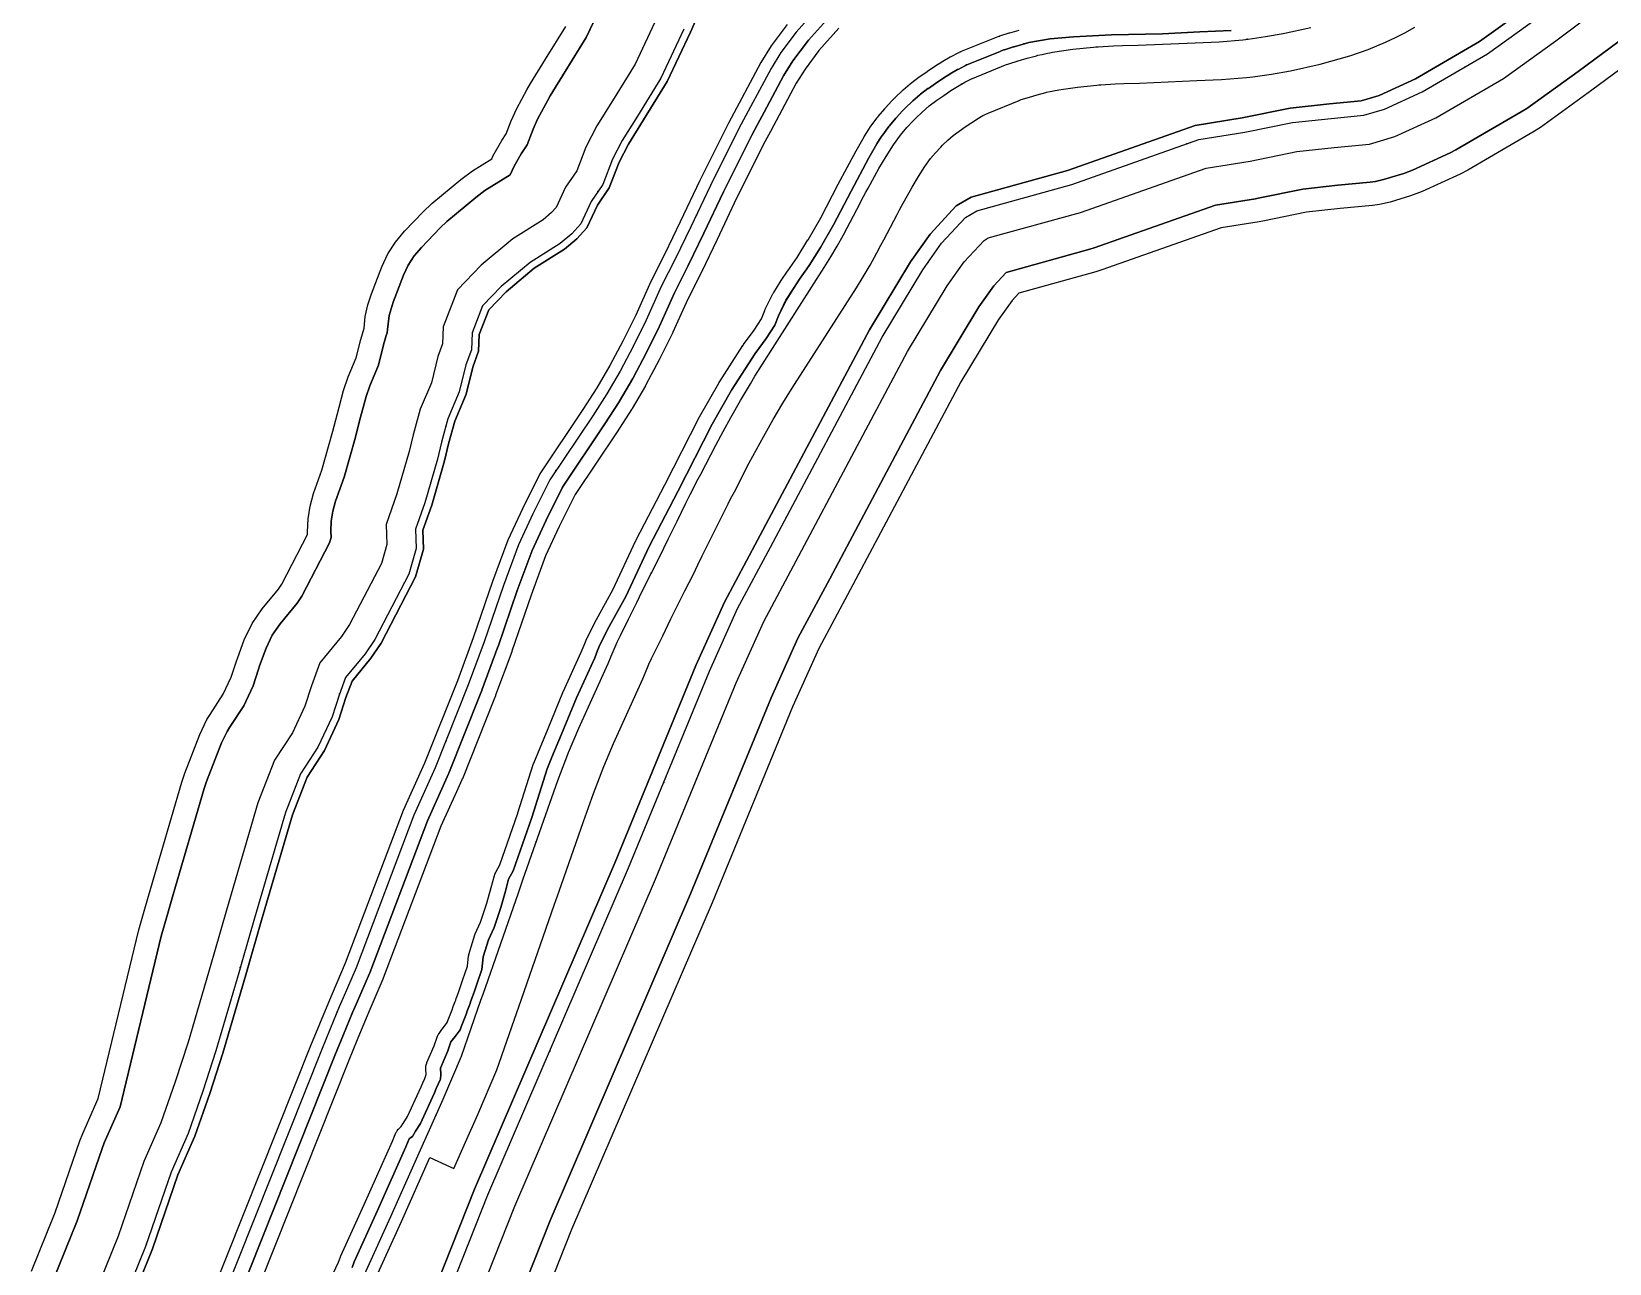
# Model space of a CAD drawing. Header units: inches. Extents: x 87989 to 118156, y 435697 to 451526.
# Drawn here: x 95178 to 95719, y 441610 to 442031 of the extents above; entities that cross this region are included whole.
import ezdxf

# ---------------------------------------------------------------- set-up
doc = ezdxf.new("R2010")
doc.units = ezdxf.units.IN
doc.header["$MEASUREMENT"] = 0
for name, color, linetype, true_color in [('As_waterkering_BWK', 7, 'Continuous', 0x7b8981), ('Beschermingszone_BWK', 7, 'Continuous', 0xcf890d), ('Grens_bebouwingsvrije_zone_BWK', 7, 'Continuous', 0x6789ae), ('Kernzone_BWK', 7, 'Continuous', 0xcb89af), ('Referentiepunten_BWK', 7, 'Continuous', 0x178980)]:
    doc.layers.add(name, color=color, linetype=linetype, true_color=true_color)

msp = doc.modelspace()

# ---------------------------------------------------------------- linework, layer by layer
at = {"layer": 'As_waterkering_BWK'}
for points in [[(95285.1561, 441508.5487), (95334.6333, 441633.3), (95382.7876, 441745.2189), (95410.4366, 441812.5555), (95420.0939, 441833.9868), (95431.3387, 441855.0212), (95469.5711, 441926.8558), (95483.4617, 441949.8746), (95489.944, 441959.0027), (95498.1461, 441967.8663), (95501.9826, 441970.1152), (95534.5264, 441979.1111), (95578.0504, 441994.4569), (95593.7932, 441996.9705), (95610.0651, 442000.2778), (95623.2943, 442001.733), (95634.5391, 442002.7913), (95641.5506, 442004.908), (95654.5152, 442010.8611), (95676.8725, 442023.8257), (95694.3351, 442036.3935), (95711.2684, 442048.9612), (95788.9238, 442100.8196)], [(95447.8984, 442039.867), (95440.1659, 442031.2779), (95434.9373, 442024.2885), (95431.5336, 442018.8575), (95420.5228, 441998.316), (95410.7695, 441978.7511), (95404.0671, 441964.5844), (95398.7413, 441953.5711), (95393.98, 441944.1428), (95388.8186, 441932.6678), (95384.3054, 441923.6849), (95379.8709, 441915.2515), (95375.3622, 441907.4805), (95370.4768, 441899.9447), (95355.8337, 441878.0597), (95350.0143, 441866.4178), (95345.0863, 441855.8163), (95339.9523, 441841.866), (95333.3722, 441822.609), (95327.8898, 441807.8261), (95316.5782, 441779.4434), (95309.2849, 441763.2967), (95289.4626, 441711.051), (95285.0254, 441700.7494)], [(95401.6991, 442032.2479), (95393.8137, 442015.5583), (95385.7856, 442002.5292), (95380.5996, 441994.1517), (95377.22, 441987.7981), (95373.9445, 441979.1508), (95369.9284, 441973.2822), (95366.4177, 441965.6646), (95363.3344, 441962.2654), (95359.3871, 441958.9565), (95349.0301, 441952.4501), (95339.1738, 441944.2141), (95332.775, 441937.5269), (95329.1806, 441928.2966), (95328.9385, 441922.5779), (95327.0048, 441917.3408), (95324.768, 441908.1308), (95320.9143, 441898.9617), (95318.752, 441890.9601), (95317.2968, 441885.1393), (95313.0017, 441870.1703), (95309.8575, 441861.1477), (95310.0207, 441854.5798), (95307.5072, 441845.7163), (95295.8655, 441823.3589), (95292.5582, 441818.4641), (95285.8857, 441810.3453), (95283.6377, 441804.3038), (95281.2647, 441796.9211), (95276.4186, 441786.5818), (95270.4655, 441777.4536), (95265.3061, 441764.2244), (95254.7227, 441727.9764), (95250.5788, 441713.7253)], [(95311.0275, 441647.6669), (95315.0231, 441656.6433), (95319.2983, 441666.0704), (95325.5301, 441680.7535), (95332.239, 441699.9907), (95332.9313, 441701.9759), (95345.0483, 441736.7231), (95346.7173, 441741.5094), (95355.0725, 441765.4691), (95358.5599, 441775.1547), (95362.2232, 441784.7574), (95365.7167, 441793.0584), (95375.7593, 441815.114), (95376.7982, 441817.6472), (95377.8368, 441820.1285), (95378.8879, 441822.4266), (95380.0113, 441824.7141), (95382.8008, 441830.3741), (95385.556, 441836.0556), (95386.4648, 441837.9511), (95388.4332, 441841.9676), (95390.4733, 441845.9579), (95393.3158, 441851.574), (95394.826, 441854.6544), (95396.3311, 441857.7335), (95399.388, 441863.8943), (95402.4116, 441870.0747), (95403.8378, 441872.9649), (95405.309, 441875.8296), (95406.1968, 441877.5325), (95407.457, 441879.9257), (95412.5955, 441889.8828), (95415.123, 441894.6241), (95417.7455, 441899.3161), (95421.0746, 441905.1489), (95424.4691, 441910.9378), (95426.0005, 441913.4564), (95427.0365, 441915.1069), (95428.6186, 441917.5984), (95449.7536, 441950.6526), (95452.0024, 441954.3065), (95454.2189, 441957.9941), (95456.3773, 441961.8771), (95457.66, 441964.3294), (95458.6396, 441966.212), (95460.9111, 441970.5991), (95463.259, 441975.0047), (95464.0473, 441976.4577), (95464.8433, 441977.9102), (95468.5047, 441984.5644), (95470.912, 441988.6921), (95473.5025, 441992.6844), (95475.906, 441995.9815), (95478.0916, 441998.576), (95480.1999, 442000.8486), (95481.0777, 442001.7581), (95483.339, 442003.9213), (95485.7401, 442006.0005), (95488.2825, 442007.9168), (95490.6934, 442009.5969), (95493.1416, 442011.2418), (95494.2561, 442011.9584), (95495.3783, 442012.6496), (95497.8765, 442014.0841), (95500.3996, 442015.3946), (95500.5101, 442015.4402), (95511.853, 442020.0283), (95512.9976, 442020.4424), (95516.1399, 442021.4704), (95519.2572, 442022.3845), (95522.4147, 442023.2021), (95522.8824, 442023.3174), (95524.3618, 442023.6532), (95526.1598, 442024.0346), (95527.0548, 442024.2126), (95527.9312, 442024.3779), (95534.8937, 442025.3779), (95541.9052, 442026.1057), (95542.748, 442026.1752), (95543.5944, 442026.24), (95548.852, 442026.5511), (95551.8836, 442026.637), (95557.2483, 442026.8313), (95576.7948, 442027.6511), (95584.927, 442027.9713), (95593.0532, 442028.6765), (95593.9614, 442028.7779), (95594.8645, 442028.885), (95600.8935, 442029.7233), (95606.9037, 442030.7857), (95616.4117, 442032.8933)], [(95250.5788, 441713.7253), (95249.2987, 441709.3233), (95241.4935, 441682.6003), (95236.9956, 441668.8419), (95231.9685, 441654.2898), (95226.1477, 441641.0606), (95217.4164, 441615.6606), (95208.9497, 441594.7585)], [(95285.0254, 441700.7494), (95283.6788, 441697.6231), (95280.5885, 441690.1284), (95277.5851, 441682.8447), (95231.7455, 441567.7491)], [(95283.9159, 441587.5074), (95301.3317, 441625.8843), (95311.0275, 441647.6669)]]:
    msp.add_lwpolyline(points, dxfattribs=at)
at = {"layer": 'Beschermingszone_BWK'}
for points in [[(95375.2989, 442044.2565), (95368.2803, 442029.4015), (95361.112, 442017.7677), (95355.9419, 442009.416), (95354.9963, 442007.7705), (95351.6167, 442001.4168), (95350.1003, 441998.0706), (95348.0534, 441992.6667), (95345.996, 441989.6603), (95343.5907, 441985.4201), (95342.203, 441982.4089), (95333.6035, 441977.0067), (95330.4348, 441974.7036), (95320.5785, 441966.4675), (95318.2209, 441964.2635), (95311.8221, 441957.5762), (95309.3882, 441954.6751), (95307.3532, 441951.4816), (95305.7516, 441948.0501), (95302.1572, 441938.8199), (95300.7987, 441934.252), (95300.2065, 441929.5232), (95300.157, 441928.3526), (95299.8, 441927.3859), (95298.8239, 441924.1847), (95297.1346, 441917.2288), (95294.1796, 441910.198), (95292.9186, 441906.5272), (95290.6871, 441898.2596), (95289.2838, 441892.6574), (95285.3501, 441878.9478), (95282.4727, 441870.6909), (95281.5268, 441867.3423), (95280.9889, 441863.9046), (95280.8665, 441860.4272), (95280.9204, 441858.2583), (95280.4162, 441856.4803), (95270.9089, 441838.222), (95269.2904, 441835.8267), (95263.4813, 441828.7585), (95260.771, 441824.8453), (95258.7063, 441820.4586), (95256.4583, 441814.4171), (95256.0289, 441813.178), (95254.2215, 441807.5551), (95251.0203, 441800.7252), (95246.1747, 441793.2954), (95245.3507, 441791.9536), (95243.4475, 441787.9906), (95238.2881, 441774.7614), (95237.4683, 441772.3522), (95226.8805, 441736.089), (95224.8041, 441728.9481), (95222.7322, 441721.8226), (95208.6732, 441663.4209), (95203.2648, 441651.1291), (95202.5055, 441649.1876), (95193.9928, 441624.4233), (95185.7785, 441604.1443)], [(95178.3637, 441607.1477), (95186.4972, 441627.2274), (95194.94, 441651.7883), (95195.9423, 441654.351), (95201.2186, 441666.3428), (95215.0503, 441724.0563), (95217.1223, 441731.1819), (95219.1999, 441738.3269), (95229.789, 441774.5944), (95230.8349, 441777.6682), (95235.9942, 441790.8974), (95238.4225, 441795.9536), (95239.4739, 441797.6655), (95244.0139, 441804.6269), (95246.7613, 441810.4886), (95248.4126, 441815.6261), (95248.9605, 441817.2069), (95251.2085, 441823.2484), (95253.8428, 441828.8453), (95257.3008, 441833.838), (95262.8718, 441840.6164), (95264.0243, 441842.3222), (95272.8908, 441859.3498), (95272.8689, 441860.2284), (95273.0251, 441864.6651), (95273.7115, 441869.0512), (95274.9183, 441873.3235), (95277.7221, 441881.3692), (95281.5561, 441894.7313), (95282.945, 441900.2733), (95285.1956, 441908.6142), (95286.8045, 441913.2977), (95289.5116, 441919.7386), (95291.0499, 441926.0727), (95292.2184, 441929.9048), (95292.6118, 441933.9272), (95293.4432, 441937.8824), (95294.7025, 441941.7229), (95298.2969, 441950.9531), (95300.3403, 441955.3311), (95302.9367, 441959.4056), (95306.0419, 441963.107), (95312.4408, 441969.7943), (95315.4488, 441972.6064), (95325.305, 441980.8424), (95329.348, 441983.7809), (95335.9331, 441987.9177), (95336.3251, 441988.7684), (95339.394, 441994.1784), (95340.911, 441996.3952), (95342.6191, 442000.9045), (95344.5537, 442005.1737), (95347.9333, 442011.5274), (95349.1397, 442013.6268), (95354.3055, 442021.9714), (95361.2366, 442033.2202)], [(95280.5605, 441604.2773), (95283.4922, 441610.3086), (95284.1016, 441612.0625), (95284.1426, 441612.1719), (95284.2266, 441612.3867), (95284.2383, 441612.4141), (95284.2715, 441612.4922), (95292.2109, 441629.9844), (95301.8926, 441651.7344), (95303.1211, 441654.4961), (95303.1641, 441654.5859), (95303.2168, 441654.6875), (95303.4199, 441655.0586), (95303.4453, 441655.1016), (95303.5313, 441655.2422), (95303.627, 441655.375), (95303.6563, 441655.4102), (95303.9199, 441655.7422), (95303.9941, 441655.832), (95304.1055, 441655.9492), (95304.2109, 441656.0469), (95304.5332, 441656.3359), (95304.6797, 441656.457), (95304.9473, 441656.6563), (95305.5273, 441657.625), (95305.5703, 441657.6953), (95305.5898, 441657.7266), (95307.1309, 441660.1719), (95311.0469, 441668.7656), (95311.7051, 441670.2266), (95312.3555, 441671.6992), (95313.0039, 441673.168), (95313.4102, 441674.1133), (95313.4395, 441674.5195), (95313.3516, 441676.4063), (95313.3496, 441676.5117), (95313.3496, 441676.582), (95313.3613, 441676.9531), (95313.3652, 441677.0469), (95313.3809, 441677.207), (95313.3984, 441677.3242), (95313.4648, 441677.6914), (95313.4727, 441677.7383), (95313.5117, 441677.8984), (95313.5586, 441678.0508), (95313.6777, 441678.4063), (95313.7402, 441678.5703), (95316.1953, 441684.3555), (95317.2207, 441687.2969), (95317.2715, 441687.4297), (95317.3125, 441687.5234), (95317.502, 441687.9336), (95317.5293, 441687.9883), (95317.6074, 441688.1328), (95317.6738, 441688.2422), (95317.8145, 441688.4609), (95317.834, 441688.4883), (95317.8867, 441688.5664), (95318.3672, 441689.2305), (95318.3984, 441689.2695), (95318.4648, 441689.3594), (95318.4922, 441689.3945), (95319.4492, 441690.6094), (95320.6855, 441692.2461), (95320.8203, 441692.6094), (95321.0469, 441693.2031), (95321.2637, 441693.7695), (95321.4785, 441694.3359), (95321.6914, 441694.8984), (95321.9043, 441695.4609), (95322.1172, 441696.0313), (95322.3301, 441696.5977), (95322.752, 441697.7305), (95322.9629, 441698.2969), (95323.1719, 441698.8633), (95323.3809, 441699.4336), (95323.5898, 441700), (95323.7949, 441700.5664), (95324.002, 441701.1328), (95324.2051, 441701.6953), (95324.6406, 441702.9102), (95325.25, 441704.6172), (95326.0586, 441706.9883), (95327.627, 441711.5586), (95328.0137, 441715.1406), (95328.0215, 441715.1992), (95328.0469, 441715.3594), (95328.084, 441715.5195), (95328.1055, 441715.5898), (95330.1191, 441722.3203), (95330.1465, 441722.4063), (95330.2031, 441722.5586), (95330.2363, 441722.6367), (95332.0449, 441726.625), (95334.2422, 441733.1563), (95335.7813, 441738.5391), (95336.8262, 441742.5898), (95336.8555, 441742.6953), (95336.9277, 441742.9258), (95336.9473, 441742.9883), (95337.0059, 441743.1406), (95337.0371, 441743.2148), (95337.1914, 441743.5547), (95337.2285, 441743.6328), (95337.2754, 441743.7227), (95338.666, 441746.2734), (95344.8535, 441763.9922), (95344.8633, 441764.0273), (95350.1289, 441780.6133), (95350.1445, 441780.6602), (95350.1641, 441780.7148), (95350.2383, 441780.9219), (95350.2773, 441781.0195), (95355.2344, 441792.9141), (95360.293, 441805.2695), (95360.3086, 441805.3086), (95360.3477, 441805.3945), (95360.3672, 441805.4414), (95366.5703, 441819.0625), (95366.5898, 441819.1055), (95367.5605, 441821.4766), (95368.4824, 441823.6797), (95368.5176, 441823.7578), (95368.5898, 441823.9141), (95368.623, 441823.9844), (95371.6602, 441830.0273), (95371.6816, 441830.0703), (95371.7246, 441830.1523), (95371.748, 441830.1953), (95377.3574, 441840.3711), (95385.293, 441857.2891), (95385.3145, 441857.3359), (95385.3613, 441857.4297), (95385.3848, 441857.4766), (95395.2285, 441876.3711), (95406.9258, 441899.3711), (95406.9531, 441899.4258), (95407.0117, 441899.5313), (95407.041, 441899.5859), (95413.6582, 441911.1641), (95413.6895, 441911.2148), (95413.7578, 441911.3281), (95413.793, 441911.3867), (95421.9297, 441924.0195), (95421.9531, 441924.0547), (95421.9766, 441924.0898), (95422.0723, 441924.2305), (95422.123, 441924.2969), (95425.8164, 441929.2617), (95428.3262, 441933.1875), (95429.4004, 441935.9961), (95429.4258, 441936.0625), (95429.4453, 441936.1055), (95429.5391, 441936.3203), (95429.5879, 441936.4258), (95432.1875, 441941.6875), (95432.252, 441941.8086), (95432.3926, 441942.0586), (95432.457, 441942.1641), (95435.0371, 441946.1992), (95437.1621, 441949.4492), (95437.1816, 441949.4766), (95437.2344, 441949.5547), (95437.2578, 441949.5898), (95440.4863, 441954.1719), (95444.1973, 441960.125), (95444.2168, 441960.1562), (95448.6016, 441967.6992), (95454.5059, 441979.1836), (95454.5273, 441979.2227), (95460.6367, 441990.5781), (95460.6602, 441990.6211), (95463.3867, 441995.4492), (95463.4199, 441995.5078), (95463.5, 441995.6367), (95463.541, 441995.7031), (95465.1133, 441998.1289), (95465.1328, 441998.1563), (95465.1699, 441998.2109), (95465.1895, 441998.2422), (95465.3438, 441998.4648), (95465.3633, 441998.4922), (95465.4023, 441998.5469), (95465.4219, 441998.5742), (95467.8262, 442001.8711), (95467.8516, 442001.9063), (95467.9102, 442001.9844), (95467.9316, 442002.0117), (95468.1465, 442002.2891), (95468.1738, 442002.3242), (95468.2305, 442002.3906), (95468.2578, 442002.4258), (95470.4629, 442005.043), (95470.498, 442005.082), (95470.7012, 442005.3125), (95470.7402, 442005.3555), (95472.9199, 442007.7031), (95472.9531, 442007.7383), (95473.8984, 442008.7188), (95473.9316, 442008.7539), (95474.1113, 442008.9336), (95474.1465, 442008.9688), (95476.4492, 442011.168), (95476.4941, 442011.2109), (95476.7227, 442011.418), (95476.7637, 442011.457), (95479.1934, 442013.5586), (95479.2266, 442013.5859), (95479.291, 442013.6406), (95479.3242, 442013.668), (95479.5879, 442013.8828), (95479.6211, 442013.9063), (95479.6953, 442013.9648), (95479.7207, 442013.9844), (95482.2813, 442015.918), (95482.3203, 442015.9453), (95482.5078, 442016.082), (95482.5469, 442016.1094), (95485.0293, 442017.8359), (95485.0645, 442017.8633), (95487.6309, 442019.5859), (95487.6699, 442019.6133), (95488.9082, 442020.4063), (95488.9492, 442020.4336), (95490.1484, 442021.1719), (95490.1836, 442021.1953), (95490.3496, 442021.293), (95490.3789, 442021.3125), (95492.9199, 442022.7695), (95492.9668, 442022.793), (95493.1973, 442022.9219), (95493.2441, 442022.9453), (95495.7891, 442024.2695), (95495.8379, 442024.293), (95495.9375, 442024.3438), (95495.9863, 442024.3672), (95496.3848, 442024.5508), (95496.4355, 442024.5742), (95496.5371, 442024.6172), (95496.5859, 442024.6406), (95496.7305, 442024.6992), (95508.125, 442029.3086), (95508.168, 442029.3242), (95508.3848, 442029.4063), (95508.4297, 442029.4219), (95509.6133, 442029.8516), (95509.6504, 442029.8633), (95509.8379, 442029.9297), (95509.8691, 442029.9414), (95513.0488, 442030.9805), (95513.0859, 442030.9922), (95513.2715, 442031.0508), (95513.3066, 442031.0625), (95516.4629, 442031.9844)], [(95589.1172, 442031.7773), (95578.4004, 442031.3789), (95565.5684, 442030.7188), (95548.1055, 442030.3867), (95535.0762, 442029.6602), (95527.1387, 442028.9336), (95519.7949, 442027.6758), (95518.6348, 442027.3867), (95518.2949, 442027.3008), (95518.0039, 442027.2266), (95517.8496, 442027.1836), (95514.7324, 442026.2695), (95514.5859, 442026.2227), (95511.4434, 442025.1953), (95511.2969, 442025.1445), (95510.1523, 442024.7305), (95509.9785, 442024.6641), (95498.6191, 442020.0703), (95498.4922, 442020.0156), (95498.0957, 442019.832), (95495.5723, 442018.5195), (95495.3867, 442018.4219), (95492.8887, 442016.9844), (95492.7559, 442016.9063), (95491.5938, 442016.1914), (95490.3945, 442015.418), (95487.8691, 442013.7227), (95485.4238, 442012.0195), (95485.2734, 442011.9102), (95482.7305, 442009.9922), (95482.4668, 442009.7812), (95480.0664, 442007.7031), (95479.8828, 442007.5352), (95477.6211, 442005.3711), (95477.4805, 442005.2305), (95476.5684, 442004.2852), (95474.4258, 442001.9766), (95474.2676, 442001.7969), (95472.082, 441999.2031), (95471.8652, 441998.9258), (95469.4629, 441995.6289), (95469.3086, 441995.4063), (95467.7344, 441992.9805), (95465.0273, 441988.1875), (95458.9414, 441976.875), (95452.9883, 441965.3008), (95448.4902, 441957.5625), (95444.6543, 441951.4102), (95441.3477, 441946.7109), (95439.2363, 441943.4844), (95436.6699, 441939.4727), (95434.0703, 441934.2109), (95432.8145, 441930.9219), (95429.9336, 441926.418), (95426.1328, 441921.3125), (95417.998, 441908.6797), (95411.3828, 441897.1016), (95399.6738, 441874.0859), (95389.8184, 441855.168), (95381.8145, 441838.1016), (95376.127, 441827.7812), (95373.0938, 441821.75), (95372.1797, 441819.5625), (95371.1699, 441817.0977), (95364.918, 441803.3672), (95359.8555, 441791.0039), (95356.5469, 441783.0664), (95354.8945, 441779.0977), (95349.6016, 441762.4297), (95343.252, 441744.2383), (95341.6641, 441741.3281), (95340.6055, 441737.2266), (95339.0195, 441731.6719), (95336.7031, 441724.793), (95334.7852, 441720.5586), (95333, 441714.7383), (95332.5371, 441710.4648), (95330.7891, 441705.3711), (95329.9707, 441702.9688), (95329.3496, 441701.2305), (95328.9102, 441700), (95328.7012, 441699.4258), (95328.4922, 441698.8516), (95328.2832, 441698.2773), (95328.0723, 441697.707), (95327.8633, 441697.1328), (95327.6504, 441696.5625), (95327.4395, 441695.9883), (95327.2266, 441695.418), (95327.0137, 441694.8438), (95326.7988, 441694.2734), (95326.584, 441693.7031), (95326.3672, 441693.1328), (95326.1523, 441692.5625), (95325.9355, 441691.9883), (95325.7188, 441691.4219), (95325.5, 441690.8516), (95325.1211, 441689.8242), (95323.4082, 441687.5547), (95322.416, 441686.2969), (95321.9375, 441685.6328), (95320.8633, 441682.5547), (95318.3457, 441676.625), (95318.4473, 441674.457), (95318.3379, 441672.9141), (95318.2324, 441672.6719), (95317.5879, 441671.1719), (95316.9297, 441669.6797), (95316.2715, 441668.1875), (95315.5996, 441666.6992), (95311.5391, 441657.7891), (95309.8203, 441655.0586), (95308.7422, 441653.2344), (95308.2617, 441652.8906), (95307.6895, 441652.4648), (95306.459, 441649.6992), (95296.7715, 441627.9336), (95288.8262, 441610.4258), (95288.1289, 441608.418)], [(95306.9825, 441501.195), (95355.8913, 441624.5133), (95403.9894, 441736.3057), (95431.5654, 441803.4603), (95440.7439, 441823.829), (95451.6322, 441844.1965), (95489.5834, 441915.5028), (95502.7109, 441937.2569), (95507.8354, 441944.473), (95512.06, 441949.0383), (95540.6543, 441956.9424), (95542.1744, 441957.4199), (95583.7338, 441972.073), (95597.4195, 441974.2582), (95598.3743, 441974.4313), (95613.6204, 441977.5301), (95625.6294, 441978.8511), (95636.6943, 441979.8925), (95638.533, 441980.1407), (95641.1862, 441980.7728), (95648.1977, 441982.8895), (95651.1483, 441984.0062), (95664.1129, 441989.9594), (95666.0529, 441990.9644), (95688.4103, 442003.929), (95690.3078, 442005.1578), (95707.9064, 442017.825), (95724.5169, 442030.1515)], [(95729.1251, 442023.609), (95712.6269, 442011.3664), (95694.9809, 441998.6646), (95692.4234, 441997.0084), (95670.0661, 441984.0438), (95667.4513, 441982.6892), (95654.4867, 441976.7361), (95650.5097, 441975.2308), (95643.4982, 441973.1142), (95639.9222, 441972.2623), (95637.4439, 441971.9277), (95626.4417, 441970.8922), (95614.8571, 441969.6179), (95599.9677, 441966.5916), (95598.6809, 441966.3582), (95585.7107, 441964.2873), (95544.8345, 441949.8751), (95542.7858, 441949.2316), (95516.3856, 441941.934), (95514.0584, 441939.4192), (95509.4062, 441932.8681), (95496.5443, 441911.554), (95458.6908, 441840.4314), (95447.9265, 441820.2958), (95438.9145, 441800.2967), (95411.3639, 441733.2054), (95363.2854, 441621.4571), (95314.5742, 441498.6372)]]:
    msp.add_lwpolyline(points, dxfattribs=at)
for points in [[(95236.4277, 441565.9922, 0), (95282.2188, 441680.9648, 0), (95285.2109, 441688.2227, 0), (95288.2871, 441695.6797, 0), (95289.6172, 441698.7695, 0), (95294.0547, 441709.0742, 0), (95294.1367, 441709.2773, 0), (95313.9043, 441761.3789, 0), (95319.3008, 441773.3281, 0), (95321.1348, 441777.3867, 0), (95321.2227, 441777.5938, 0), (95331.9883, 441804.6055, 0), (95332.5352, 441805.9766, 0), (95332.5781, 441806.0859, 0), (95338.0605, 441820.8711, 0), (95338.1035, 441820.9922, 0), (95344.6641, 441840.1953, 0), (95349.707, 441853.8945, 0), (95354.5176, 441864.2461, 0), (95360.1641, 441875.543, 0), (95374.6523, 441897.1953, 0), (95379.5586, 441904.7617, 0), (95379.6875, 441904.9727, 0), (95384.1953, 441912.7422, 0), (95384.2969, 441912.9258, 0), (95388.752, 441921.3984, 0), (95393.2871, 441930.4219, 0), (95393.3789, 441930.6172, 0), (95398.4941, 441941.9883, 0), (95403.2227, 441951.3555, 0), (95408.5781, 441962.4258, 0), (95415.2676, 441976.5664, 0), (95424.9648, 441996.0195, 0), (95426.9004, 441999.6289, 0), (95429.2012, 442003.9219, 0), (95435.8613, 442016.3477, 0), (95439.0645, 442021.457, 0), (95444.0332, 442028.1016, 0), (95444.3867, 442028.4922, 0), (95450.5684, 442035.3594, 0)], [(95454.7832, 442032.5703, 0), (95447.9023, 442024.9258, 0), (95443.1914, 442018.6289, 0), (95440.1875, 442013.8359, 0), (95431.3066, 441997.2656, 0), (95429.4141, 441993.7383, 0), (95429.3984, 441993.707, 0), (95419.7656, 441974.3828, 0), (95413.0879, 441960.2695, 0), (95407.7109, 441949.1523, 0), (95407.6973, 441949.1211, 0), (95403.0078, 441939.8359, 0), (95397.9277, 441928.543, 0), (95397.9043, 441928.4922, 0), (95397.7891, 441928.25, 0), (95397.7695, 441928.2109, 0), (95393.209, 441919.1328, 0), (95393.1875, 441919.0938, 0), (95388.709, 441910.5742, 0), (95388.6855, 441910.5273, 0), (95388.5586, 441910.3008, 0), (95388.5352, 441910.2578, 0), (95383.9961, 441902.4375, 0), (95383.9648, 441902.3828, 0), (95383.8027, 441902.1211, 0), (95383.7695, 441902.0664, 0), (95378.8379, 441894.4609, 0), (95378.8184, 441894.4297, 0), (95364.4961, 441873.0234, 0), (95359.0293, 441862.0898, 0), (95359.0137, 441862.0586, 0), (95354.3281, 441851.9766, 0), (95349.377, 441838.5234, 0), (95342.8301, 441819.3594, 0), (95342.8184, 441819.332, 0), (95342.7656, 441819.1797, 0), (95342.7539, 441819.1484, 0), (95337.2598, 441804.3359, 0), (95337.25, 441804.3047, 0), (95337.1895, 441804.1523, 0), (95336.6328, 441802.7539, 0), (95325.8574, 441775.7148, 0), (95325.8398, 441775.6719, 0), (95325.7246, 441775.4023, 0), (95325.7031, 441775.3516, 0), (95323.8594, 441771.2695, 0), (95318.5254, 441759.4609, 0), (95298.8027, 441707.4766, 0), (95298.7813, 441707.4258, 0), (95298.6758, 441707.1602, 0), (95298.6582, 441707.1211, 0), (95294.209, 441696.793, 0), (95292.8945, 441693.7383, 0), (95289.834, 441686.3164, 0), (95286.8535, 441679.0898, 0), (95241.082, 441564.1641, 0)]]:
    msp.add_polyline3d(points, dxfattribs=at)
at = {"layer": 'Grens_bebouwingsvrije_zone_BWK'}
for points in [[(95294.6458, 441505.3514), (95343.8759, 441629.4797), (95392.0064, 441741.3433), (95419.623, 441808.6011), (95429.0721, 441829.5704), (95440.1619, 441850.3148), (95478.2721, 441921.9197), (95491.8309, 441944.3886), (95497.7229, 441952.6854), (95504.4804, 441959.9879), (95505.9096, 441960.8257), (95537.5248, 441969.5649), (95580.5215, 441984.7248), (95595.5782, 441987.1288), (95611.6109, 441990.3875), (95624.3096, 441991.7844), (95636.4718, 441992.929), (95645.0988, 441995.5334), (95659.1202, 442001.9718), (95682.3146, 442015.4218), (95700.236, 442028.3198), (95717.0286, 442040.7831), (95794.4974, 442092.5169)], [(95392.5955, 442036.3888), (95385.0091, 442020.3318), (95377.2775, 442007.7839), (95371.9246, 441999.1369), (95368.0932, 441991.9338), (95365.0165, 441983.8114), (95361.1995, 441978.2338), (95357.9788, 441971.2453), (95356.3866, 441969.4901), (95353.4877, 441967.06), (95343.1374, 441960.5578), (95332.334, 441951.5303), (95324.1771, 441943.0058), (95319.2597, 441930.3783), (95319.0138, 441924.5691), (95317.4236, 441920.2624), (95315.2393, 441911.2681), (95311.4356, 441902.2179), (95309.0736, 441893.4774), (95307.6371, 441887.7317), (95303.4667, 441873.197), (95299.8154, 441862.7193), (95299.9861, 441855.8483), (95298.1655, 441849.428), (95287.2598, 441828.4841), (95284.5348, 441824.4512), (95277.0972, 441815.4015), (95274.1866, 441807.5792), (95271.9394, 441800.588), (95267.6606, 441791.4588), (95261.5246, 441782.0503), (95255.8299, 441767.4487), (95245.122, 441730.7739), (95240.9765, 441716.5175), (95239.6981, 441712.1212), (95231.9392, 441685.5566), (95227.5165, 441672.0285), (95222.6504, 441657.9422), (95216.8264, 441644.7061), (95208.0469, 441619.1657), (95199.6092, 441598.335)], [(95437.0717, 442033.8193), (95431.6356, 442026.5524), (95428.0722, 442020.8668), (95416.9694, 442000.1536), (95407.1713, 441980.4989), (95400.4586, 441966.3105), (95395.1553, 441955.3435), (95390.3689, 441945.8657), (95385.2059, 441934.3869), (95380.7478, 441925.5138), (95376.3693, 441917.1868), (95371.952, 441909.5735), (95367.1362, 441902.145), (95352.3688, 441880.0742), (95346.411, 441868.1555), (95341.3895, 441857.3528), (95336.1822, 441843.2036), (95329.6038, 441823.9513), (95324.1561, 441809.2621), (95312.8957, 441781.0079), (95305.5888, 441764.8309), (95285.754, 441712.5524), (95279.9927, 441699.1767), (95273.878, 441684.3471), (95228.0145, 441569.1916)], [(95287.5732, 441585.8873), (95304.9801, 441624.2444), (95314.6819, 441646.0403), (95322.9041, 441642.3804), (95326.8813, 441651.3154), (95331.2032, 441660.8456), (95337.6641, 441676.0685), (95344.5139, 441695.7099), (95345.2062, 441697.6949), (95357.3233, 441732.4425), (95358.9924, 441737.2289), (95367.326, 441761.1267), (95370.7497, 441770.6355), (95374.2908, 441779.9178), (95377.6259, 441787.8423), (95387.6932, 441809.9522), (95388.8082, 441812.671), (95389.7469, 441814.9136), (95390.6356, 441816.8566), (95391.6761, 441818.9753), (95394.4799, 441824.6644), (95397.2658, 441830.4093), (95398.1629, 441832.2804), (95400.0583, 441836.1479), (95402.0603, 441840.0636), (95404.9521, 441845.7772), (95406.502, 441848.9386), (95407.9935, 441851.9899), (95411.0494, 441858.1487), (95414.0793, 441864.3418), (95415.4496, 441867.1188), (95416.8549, 441869.8552), (95417.712, 441871.499), (95418.9848, 441873.9163), (95424.1081, 441883.844), (95426.5339, 441888.3945), (95429.0648, 441892.9227), (95432.3273, 441898.6388), (95435.6308, 441904.2724), (95437.0603, 441906.6234), (95438.0291, 441908.1669), (95439.5821, 441910.6125), (95460.7663, 441943.7436), (95463.1095, 441947.5509), (95465.4745, 441951.4857), (95467.8201, 441955.7054), (95469.1858, 441958.3164), (95470.1779, 441960.223), (95472.4199, 441964.5532), (95474.7089, 441968.8481), (95475.4608, 441970.2343), (95476.2382, 441971.6527), (95479.8161, 441978.1553), (95481.9857, 441981.8754), (95484.2156, 441985.3118), (95486.1424, 441987.9549), (95487.8336, 441989.9626), (95489.643, 441991.9131), (95490.2515, 441992.5435), (95492.0925, 441994.3047), (95493.9169, 441995.8844), (95495.9138, 441997.3896), (95498.0354, 441998.868), (95500.2827, 442000.378), (95501.181, 442000.9556), (95502.0255, 442001.4758), (95504.112, 442002.6739), (95505.853, 442003.5781), (95516.5035, 442007.8861), (95517.2312, 442008.1495), (95519.9909, 442009.0523), (95522.7165, 442009.8515), (95525.5993, 442010.598), (95525.8768, 442010.6664), (95527.1498, 442010.9554), (95528.7767, 442011.3005), (95529.5275, 442011.4498), (95530.0609, 442011.5504), (95536.4895, 442012.4737), (95543.1106, 442013.161), (95543.7784, 442013.2161), (95544.4746, 442013.2694), (95549.42, 442013.562), (95552.3028, 442013.6436), (95557.7559, 442013.8411), (95577.323, 442014.6618), (95585.7451, 442014.9934), (95594.3364, 442015.739), (95595.4482, 442015.8631), (95596.5256, 442015.9909), (95602.9208, 442016.8801), (95609.443, 442018.033), (95619.5865, 442020.2815), (95629.7077, 442023.138), (95635.952, 442025.318), (95641.9501, 442027.8193), (95645.3188, 442029.4049), (95648.5655, 442031.0657), (95651.968, 442032.9549)]]:
    msp.add_lwpolyline(points, dxfattribs=at)
at = {"layer": 'Kernzone_BWK'}
for points in [[(95786.1372, 442104.9714), (95708.3878, 442053.05), (95691.3846, 442040.4299), (95674.151, 442028.028), (95652.2124, 442015.3056), (95639.7768, 442009.5953), (95633.5727, 442007.7222), (95622.7865, 442006.7073), (95609.292, 442005.2231), (95592.9005, 442001.8908), (95576.8146, 441999.3231), (95533.0268, 441983.8841), (95500.0196, 441974.7598), (95494.979, 441971.8053), (95486.0546, 441962.1617), (95479.2774, 441952.618), (95465.2205, 441929.324), (95426.9274, 441857.3742), (95415.6049, 441836.1952), (95405.8438, 441814.5322), (95378.1786, 441747.1568), (95330.0117, 441635.2102), (95280.4111, 441510.1476)], [(95280.4111, 441510.1476), (95330.0117, 441635.2102), (95378.1786, 441747.1568), (95405.8438, 441814.5322), (95415.6049, 441836.1952), (95426.9274, 441857.3742), (95465.2205, 441929.324), (95479.2774, 441952.618), (95486.0546, 441962.1617), (95494.979, 441971.8053), (95500.0196, 441974.7598), (95533.0268, 441983.8841), (95576.8146, 441999.3231), (95592.9005, 442001.8908), (95609.292, 442005.2231), (95622.7865, 442006.7073), (95633.5727, 442007.7222), (95639.7768, 442009.5953), (95652.2124, 442015.3056), (95674.151, 442028.028), (95691.3846, 442040.4299), (95708.3878, 442053.05), (95786.1372, 442104.9714)], [(95211.2851, 441593.8639), (95219.7584, 441614.7847), (95228.4783, 441640.1496), (95234.2985, 441653.3769), (95239.3658, 441668.0454), (95243.8826, 441681.8609), (95251.6992, 441708.6235), (95257.1232, 441727.2766), (95267.675, 441763.4179), (95272.7012, 441776.3048), (95278.6085, 441785.3627), (95283.5963, 441796.0043), (95286.0008, 441803.4851), (95288.0831, 441809.081), (95294.5638, 441816.9672), (95298.0174, 441822.0776), (95309.8424, 441844.788), (95312.5296, 441854.2628), (95312.3685, 441860.7551), (95315.3858, 441869.4133), (95319.7119, 441884.4909), (95321.1716, 441890.3308), (95323.2837, 441898.1479), (95327.1502, 441907.3466), (95329.4003, 441916.6105), (95331.4202, 441922.0801), (95331.6612, 441927.7766), (95334.9245, 441936.1573), (95340.8839, 441942.3849), (95350.5032, 441950.4231), (95360.8619, 441956.9301), (95365.071, 441960.4589), (95368.5278, 441964.2699), (95372.1102, 441972.0441), (95376.177, 441977.9858), (95379.5017, 441986.7641), (95382.7687, 441992.9057), (95387.913, 442001.2153), (95396.0152, 442014.3647), (95403.9749, 442031.2128), (95413.2073, 442052.3145)], [(95413.2073, 442052.3145), (95403.9749, 442031.2128), (95396.0152, 442014.3647), (95387.913, 442001.2153), (95382.7687, 441992.9057), (95379.5017, 441986.7641), (95376.177, 441977.9858), (95372.1102, 441972.0441), (95368.5278, 441964.2699), (95365.071, 441960.4589), (95360.8619, 441956.9301), (95350.5032, 441950.4231), (95340.8839, 441942.3849), (95334.9245, 441936.1573), (95331.6612, 441927.7766), (95331.4202, 441922.0801), (95329.4003, 441916.6105), (95327.1502, 441907.3466), (95323.2837, 441898.1479), (95321.1716, 441890.3308), (95319.7119, 441884.4909), (95315.3858, 441869.4133), (95312.3685, 441860.7551), (95312.5296, 441854.2628), (95309.8424, 441844.788), (95298.0174, 441822.0776), (95294.5638, 441816.9672), (95288.0831, 441809.081), (95286.0008, 441803.4851), (95283.5963, 441796.0043), (95278.6085, 441785.3627), (95272.7012, 441776.3048), (95267.675, 441763.4179), (95257.1232, 441727.2766), (95251.6992, 441708.6235), (95243.8826, 441681.8609), (95239.3658, 441668.0454), (95234.2985, 441653.3769), (95228.4783, 441640.1496), (95219.7584, 441614.7847), (95211.2851, 441593.8639)], [(95185.7773, 441604.1445), (95193.9922, 441624.4219), (95202.5039, 441649.1875), (95203.2656, 441651.1289), (95208.6719, 441663.4219), (95222.7305, 441721.8242), (95224.8047, 441728.9492), (95226.8789, 441736.0898), (95237.4688, 441772.3516), (95238.2891, 441774.7617), (95243.4492, 441787.9922), (95245.3516, 441791.9531), (95246.1758, 441793.2969), (95251.0195, 441800.7266), (95254.2227, 441807.5547), (95256.0273, 441813.1797), (95256.457, 441814.418), (95258.707, 441820.457), (95260.7695, 441824.8438), (95263.4805, 441828.7578), (95269.2891, 441835.8281), (95270.9102, 441838.2227), (95280.418, 441856.4805), (95280.9219, 441858.2578), (95280.8672, 441860.4258), (95280.9883, 441863.9063), (95281.5273, 441867.3438), (95282.4727, 441870.6914), (95285.3516, 441878.9492), (95289.2852, 441892.6563), (95290.6875, 441898.2578), (95292.918, 441906.5273), (95294.1797, 441910.1992), (95297.1328, 441917.2305), (95298.8242, 441924.1836), (95299.8008, 441927.3867), (95300.1563, 441928.3516), (95300.207, 441929.5234), (95300.7969, 441934.2539), (95302.1563, 441938.8203), (95305.75, 441948.0508), (95307.3516, 441951.4805), (95309.3867, 441954.6758), (95311.8203, 441957.5781), (95318.2227, 441964.2617), (95320.5781, 441966.4688), (95330.4336, 441974.7031), (95333.6016, 441977.0078), (95342.2031, 441982.4102), (95343.5898, 441985.4219), (95345.9961, 441989.6602), (95348.0547, 441992.668), (95350.1016, 441998.0703), (95351.6172, 442001.418), (95354.9961, 442007.7695), (95355.9414, 442009.4141), (95361.1133, 442017.7695), (95368.2813, 442029.4023), (95375.2577, 442044.1686)], [(95450.5703, 442035.3594), (95444.3867, 442028.4922), (95444.0352, 442028.1016), (95439.0625, 442021.457), (95435.8594, 442016.3477), (95429.1992, 442003.9219), (95426.8984, 441999.6289), (95424.9648, 441996.0195), (95415.2695, 441976.5664), (95408.5781, 441962.4258), (95403.2227, 441951.3555), (95398.4922, 441941.9883), (95393.3789, 441930.6172), (95393.2852, 441930.4219), (95388.7539, 441921.3984), (95384.2969, 441912.9258), (95384.1953, 441912.7422), (95379.6875, 441904.9727), (95379.5586, 441904.7617), (95374.6523, 441897.1953), (95360.1641, 441875.543), (95354.5195, 441864.2461), (95349.707, 441853.8945), (95344.6641, 441840.1953), (95338.1055, 441820.9922), (95338.0586, 441820.8711), (95332.5781, 441806.0859), (95332.5352, 441805.9766), (95331.9883, 441804.6055), (95321.2227, 441777.5938), (95321.1367, 441777.3867), (95319.3008, 441773.3281), (95313.9063, 441761.3789), (95294.1367, 441709.2773), (95294.0547, 441709.0742), (95289.6172, 441698.7695), (95288.2852, 441695.6797), (95285.2109, 441688.2227), (95282.2188, 441680.9648), (95236.4258, 441565.9922)], [(95288.1289, 441608.418), (95288.8242, 441610.4258), (95296.7695, 441627.9336), (95306.4609, 441649.6992), (95307.6914, 441652.4648), (95308.2617, 441652.8906), (95308.7422, 441653.2344), (95309.8203, 441655.0586), (95311.5391, 441657.7891), (95315.6016, 441666.6992), (95316.2695, 441668.1875), (95316.9297, 441669.6797), (95317.5898, 441671.1719), (95318.2344, 441672.6719), (95318.3359, 441672.9141), (95318.4492, 441674.457), (95318.3477, 441676.625), (95320.8633, 441682.5547), (95321.9375, 441685.6328), (95322.418, 441686.2969), (95323.4102, 441687.5547), (95325.1211, 441689.8242), (95325.5, 441690.8516), (95325.7188, 441691.4219), (95325.9336, 441691.9883), (95326.1523, 441692.5625), (95326.3672, 441693.1328), (95326.5859, 441693.7031), (95326.7969, 441694.2734), (95327.0117, 441694.8438), (95327.2266, 441695.418), (95327.4375, 441695.9883), (95327.6523, 441696.5625), (95327.8633, 441697.1328), (95328.0742, 441697.707), (95328.2852, 441698.2773), (95328.4922, 441698.8516), (95328.7031, 441699.4258), (95328.9102, 441700), (95329.3516, 441701.2305), (95329.9688, 441702.9688), (95330.7891, 441705.3711), (95332.5391, 441710.4648), (95333, 441714.7383), (95334.7852, 441720.5586), (95336.7031, 441724.793), (95339.0195, 441731.6719), (95340.6055, 441737.2266), (95341.6641, 441741.3281), (95343.2539, 441744.2383), (95349.6016, 441762.4297), (95354.8945, 441779.0977), (95356.5469, 441783.0664), (95359.8555, 441791.0039), (95364.918, 441803.3672), (95371.168, 441817.0977), (95372.1797, 441819.5625), (95373.0938, 441821.75), (95376.125, 441827.7812), (95381.8164, 441838.1016), (95389.8203, 441855.168), (95399.6758, 441874.0859), (95411.3828, 441897.1016), (95417.9961, 441908.6797), (95426.1328, 441921.3125), (95429.9336, 441926.418), (95432.8125, 441930.9219), (95434.0703, 441934.2109), (95436.668, 441939.4727), (95439.2344, 441943.4844), (95441.3477, 441946.7109), (95444.6523, 441951.4102), (95448.4922, 441957.5625), (95452.9883, 441965.3008), (95458.9414, 441976.875), (95465.0273, 441988.1875), (95467.7344, 441992.9805), (95469.3086, 441995.4063), (95469.4609, 441995.6289), (95471.8672, 441998.9258), (95472.082, 441999.2031), (95474.2656, 442001.7969), (95474.4258, 442001.9766), (95476.5664, 442004.2852), (95477.4805, 442005.2305), (95477.6211, 442005.3711), (95479.8828, 442007.5352), (95480.0664, 442007.7031), (95482.4688, 442009.7812), (95482.7305, 442009.9922), (95485.2734, 442011.9102), (95485.4258, 442012.0195), (95487.8711, 442013.7227), (95490.3945, 442015.418), (95491.5938, 442016.1914), (95492.7578, 442016.9063), (95492.8867, 442016.9844), (95495.3867, 442018.4219), (95495.5703, 442018.5195), (95498.0938, 442019.832), (95498.4922, 442020.0156), (95498.6211, 442020.0703), (95509.9766, 442024.6641), (95510.1523, 442024.7305), (95511.2969, 442025.1445), (95511.4414, 442025.1953), (95514.5859, 442026.2227), (95514.7344, 442026.2695), (95517.8516, 442027.1836), (95518.0039, 442027.2266), (95518.2969, 442027.3008), (95518.6367, 442027.3867), (95519.7969, 442027.6758), (95527.1367, 442028.9336), (95535.0742, 442029.6602), (95548.1055, 442030.3867), (95565.5703, 442030.7188), (95578.4023, 442031.3789), (95589.1172, 442031.7773)], [(95724.5156, 442030.1523), (95707.9063, 442017.8242), (95690.3086, 442005.1563), (95688.4102, 442003.9297), (95666.0547, 441990.9648), (95664.1133, 441989.9609), (95651.1484, 441984.0078), (95648.1992, 441982.8906), (95641.1875, 441980.7734), (95638.5313, 441980.1406), (95636.6953, 441979.8906), (95625.6289, 441978.8516), (95613.6211, 441977.5313), (95598.375, 441974.4297), (95597.418, 441974.2578), (95583.7344, 441972.0742), (95542.1758, 441957.418), (95540.6563, 441956.9414), (95512.0586, 441949.0391), (95507.8359, 441944.4727), (95502.7109, 441937.2578), (95489.582, 441915.5039), (95451.6328, 441844.1953), (95440.7422, 441823.8281), (95431.5664, 441803.4609), (95403.9883, 441736.3047), (95355.8906, 441624.5117), (95306.9844, 441501.1953)]]:
    msp.add_lwpolyline(points, dxfattribs=at)
at = {"layer": 'Referentiepunten_BWK'}
for p in [(95594.5232, 442028.8445), (95669.1068, 442019.3225), (95496.7119, 442013.4154), (95573.9082, 441992.9964), (95372.2422, 441976.6633), (95405.9902, 441968.6491), (95485.3384, 441952.5173), (95438.8149, 441933.545), (95320.1816, 441896.2503), (95357.9207, 441881.1789), (95436.7425, 441865.1744), (95390.5338, 441846.0773), (95283.7981, 441804.7348), (95320.2785, 441788.7282), (95394.8101, 441774.4986), (95351.1643, 441754.2618), (95249.8342, 441711.1649), (95282.9975, 441695.9707), (95355.7744, 441682.4355), (95316.7378, 441660.4244), (95217.7221, 441616.5499)]:
    msp.add_point(p, dxfattribs=at)

doc.saveas('drawing.dxf')
